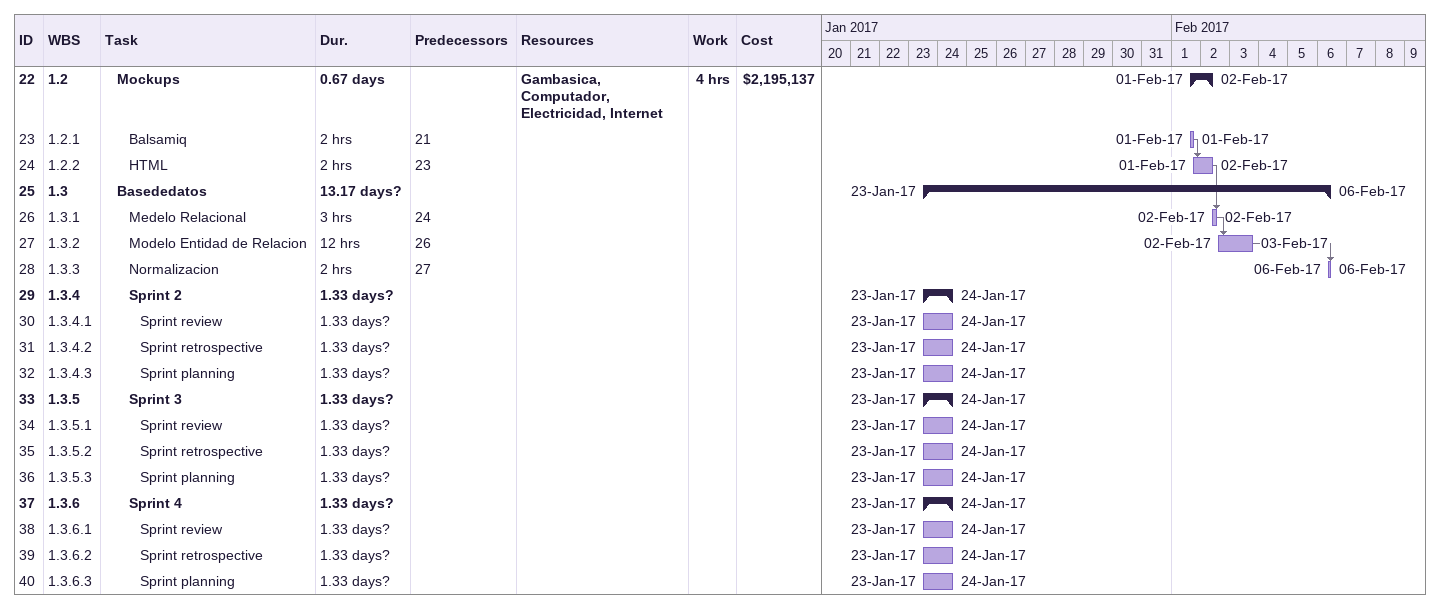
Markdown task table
| ID | WBS | Task | Duration | Start | Finish | Predecessors | Resources | Work (h) | Cost ($) |
|---|---|---|---|---|---|---|---|---|---|
| 22 | 1.2 | **Mockups** | 0.67d | 2017-02-01 | 2017-02-02 |  | Gambasica, Computador, Electricidad, Internet | 4 | 2195137 |
| 23 | 1.2.1 | Balsamiq | 2h | 2017-02-01 | 2017-02-01 | 21 |  |  |  |
| 24 | 1.2.2 | HTML | 2h | 2017-02-01 | 2017-02-02 | 23 |  |  |  |
| 25 | 1.3 | **Basededatos** | 13.17d? | 2017-01-23 | 2017-02-06 |  |  |  |  |
| 26 | 1.3.1 | Medelo Relacional | 3h | 2017-02-02 | 2017-02-02 | 24 |  |  |  |
| 27 | 1.3.2 | Modelo Entidad de Relacion | 12h | 2017-02-02 | 2017-02-03 | 26 |  |  |  |
| 28 | 1.3.3 | Normalizacion | 2h | 2017-02-06 | 2017-02-06 | 27 |  |  |  |
| 29 | 1.3.4 | **Sprint 2** | 1.33d? | 2017-01-23 | 2017-01-24 |  |  |  |  |
| 30 | 1.3.4.1 | Sprint review | 1.33d? | 2017-01-23 | 2017-01-24 |  |  |  |  |
| 31 | 1.3.4.2 | Sprint retrospective | 1.33d? | 2017-01-23 | 2017-01-24 |  |  |  |  |
| 32 | 1.3.4.3 | Sprint planning | 1.33d? | 2017-01-23 | 2017-01-24 |  |  |  |  |
| 33 | 1.3.5 | **Sprint 3** | 1.33d? | 2017-01-23 | 2017-01-24 |  |  |  |  |
| 34 | 1.3.5.1 | Sprint review | 1.33d? | 2017-01-23 | 2017-01-24 |  |  |  |  |
| 35 | 1.3.5.2 | Sprint retrospective | 1.33d? | 2017-01-23 | 2017-01-24 |  |  |  |  |
| 36 | 1.3.5.3 | Sprint planning | 1.33d? | 2017-01-23 | 2017-01-24 |  |  |  |  |
| 37 | 1.3.6 | **Sprint 4** | 1.33d? | 2017-01-23 | 2017-01-24 |  |  |  |  |
| 38 | 1.3.6.1 | Sprint review | 1.33d? | 2017-01-23 | 2017-01-24 |  |  |  |  |
| 39 | 1.3.6.2 | Sprint retrospective | 1.33d? | 2017-01-23 | 2017-01-24 |  |  |  |  |
| 40 | 1.3.6.3 | Sprint planning | 1.33d? | 2017-01-23 | 2017-01-24 |  |  |  |  |
